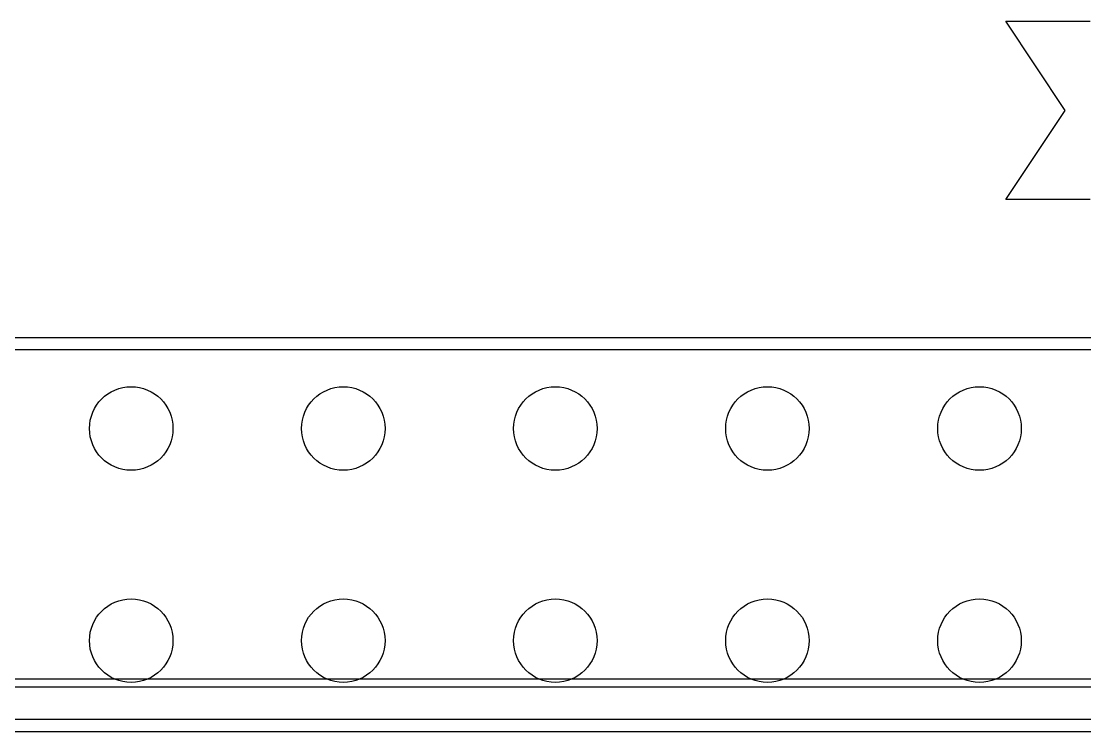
# Model space of a CAD drawing. Extents: x 51 to 109, y -109 to -51.7.
# Drawn here: x 73.61 to 86.35, y -109.04 to -100.53 of the extents above; entities that cross this region are included whole.
import ezdxf

# ---------------------------------------------------------------- set-up
doc = ezdxf.new("R2010")
doc.units = 0
doc.layers.add('BLACK', color=7, linetype='CONTINUOUS')

msp = doc.modelspace()

# ---------------------------------------------------------------- linework, layer by layer
at = {"layer": 'BLACK', "linetype": 'CONTINUOUS'}
for p, q in [((86.1163, -101.6), (85.4051, -100.533)), ((85.4051, -100.533), (86.1163, -100.533)), ((86.1163, -100.533), (86.414, -100.533)), ((85.4051, -102.667), (86.1163, -101.6)), ((86.1163, -102.667), (85.4051, -102.667)), ((86.414, -102.667), (86.1163, -102.667)), ((64.312, -104.319), (95.708, -104.319)), ((95.708, -104.469), (64.312, -104.469)), ((95.758, -108.508), (64.262, -108.508)), ((64.312, -108.408), (95.708, -108.408)), ((58.749, -108.891), (101.271, -108.891)), ((101.346, -109.041), (58.674, -109.041))]:
    msp.add_line(p, q, dxfattribs=at)
at = {"layer": 'BLACK'}
for centre in [(74.93, -105.41), (77.47, -105.41), (80.01, -105.41), (82.55, -105.41), (85.09, -105.41), (74.93, -107.95), (77.47, -107.95), (80.01, -107.95), (82.55, -107.95), (85.09, -107.95)]:
    msp.add_circle(centre, 0.5, dxfattribs=at)

doc.saveas('drawing.dxf')
